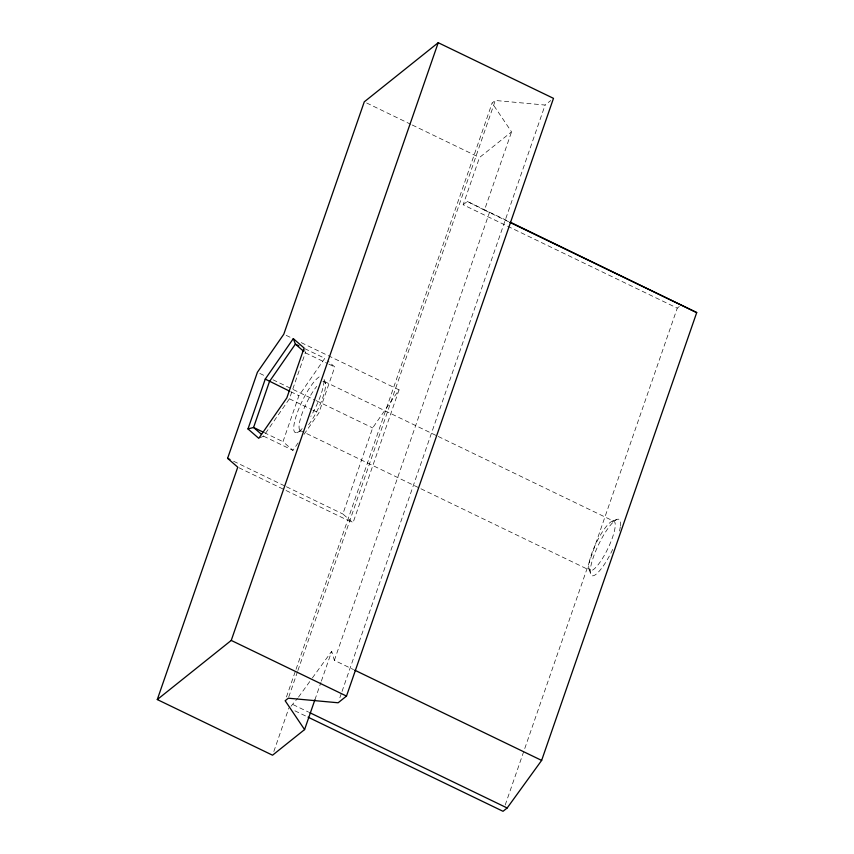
<?xml version="1.0" encoding="UTF-8"?>
<svg xmlns="http://www.w3.org/2000/svg" width="854" height="854" viewBox="0 0 854 854"><rect width="100%" height="100%" fill="white"/><g stroke="black" fill="none" stroke-linecap="round" stroke-linejoin="round"><path stroke-width="0.64" stroke-dasharray="4.27 3.2" d="M259.968 437.792L263.534 436.148L289.421 398.807L305.348 352.798L304.408 349.222M298.121 442.884L292.943 450.346L282.984 441.678L298.911 395.669L324.808 358.328L326.804 360.068M304.035 434.344L318.83 413.016L334.768 367.006L327.797 360.932M399.053 389.862L353.012 522.829L342.86 513.991L372.664 427.907L399.053 389.862L299.402 341.749M286.453 696.971L295.601 670.539M296.039 669.28L492.128 103.024L495.309 100.473L545.098 105.053L550.691 100.58M288.759 696.939L297.48 671.778M297.918 670.518L495.309 100.473M273.835 751.477L288.919 707.923M679.336 306.479L677.265 308.134L463.156 204.757L479.521 157.488L511.557 131.868L492.128 103.024M314.912 699.768L320.933 682.378M321.36 681.129L331.683 651.314L334.373 660.345L353.545 669.6M508.621 221.762L484.453 210.148L511.557 131.868M334.373 660.345L489.449 212.507M339.86 697.739L341.611 692.711M342.038 691.452L545.098 105.053M505.205 805.012L677.265 308.134M290.99 706.269L297.694 698.22M298.473 697.152L311.603 679.026M312.372 677.959L331.683 651.314M463.156 204.757L467.298 201.448L509.165 221.656M296.85 432.583L301.772 430.704A27.36 6.48 -64.2 0 1 301.59 414.991A27.36 6.48 -64.2 0 1 316.738 386.382M612.51 521.143L617.442 519.264M366.665 102.992L411.084 124.438M412.29 125.026L479.521 157.488M286.197 335.366L291 337.682M304.803 348.678L324.808 358.328M305.348 352.798L327.712 363.59M328.886 364.167L334.768 367.006M324.541 381.578L437.067 435.914M438.262 436.49L614.239 521.452A27.36 6.48 -64.2 0 1 600.245 561.868A27.36 6.48 -64.2 0 1 591.491 554.246A27.36 6.48 -64.2 0 1 614.239 521.452M259.808 373.422L264.612 375.739M273.013 379.795L315.041 400.088M316.236 400.665L372.664 427.907M290.68 391.687L298.911 395.669M289.421 398.807L311.774 409.6M312.948 410.176L318.83 413.016M300.042 430.395L419.752 488.2M420.947 488.776L589.74 570.269M264.164 432.583L282.984 441.678M263.534 436.148L292.943 450.346M233.601 461.245L285.225 486.172M286.432 486.748L342.86 513.991M238.949 467.757L353.012 522.829M293.061 704.614L308.614 712.119M294.897 710.816L306.853 716.591M467.298 201.448L484.453 210.148M588.854 568.294L590.392 573.151M325.438 383.553L323.89 378.696A31.267 7.398 -64.2 0 1 310.824 416.41M322.823 381.279A27.36 6.48 -64.2 0 1 322.791 397.601A27.36 6.48 -64.2 0 1 307.205 426.359M302.167 428.623A31.267 7.398 -64.2 0 1 297.181 413.058A31.267 7.398 -64.2 0 1 320.901 376.091M612.713 549.378A31.267 7.398 -64.2 0 1 590.904 574.763A31.267 7.398 -64.2 0 1 604.205 534.166A31.267 7.398 -64.2 0 1 620.42 525.861M620.292 526.843A31.267 7.398 -64.2 0 1 619.396 531.337"/><path stroke-width="1.28" d="M227.602 458.342L257.406 372.259L283.795 334.213L364.263 101.84L438.219 42.7L553.488 98.349L346.5 696.074L338.12 702.778L288.332 698.198L285.151 700.739L304.579 729.594L272.543 755.203L157.285 699.554L237.754 467.181L227.602 458.342L230.004 459.505M247.98 428.943L265.252 379.091L293.306 338.632L304.099 348.026L286.837 397.889L258.773 438.348L247.98 428.943L253.574 427.47L262.979 432.017M157.285 699.554L231.242 640.425L438.219 42.7M304.579 729.594L314.912 699.768M308.048 717.168L503.027 811.3L507.169 807.98L541.639 760.412L696.715 312.575L510.361 222.232M509.817 222.339L696.715 312.575M298.921 345.838L295.388 344.13L293.306 338.632M289.506 391.121L265.252 379.091M354.741 670.176L541.639 760.412M231.242 640.425L346.5 696.074M309.81 712.695L507.169 807.98M303.362 351.069L295.388 344.13L269.501 381.46L253.574 427.47L261.537 434.408"/></g></svg>
